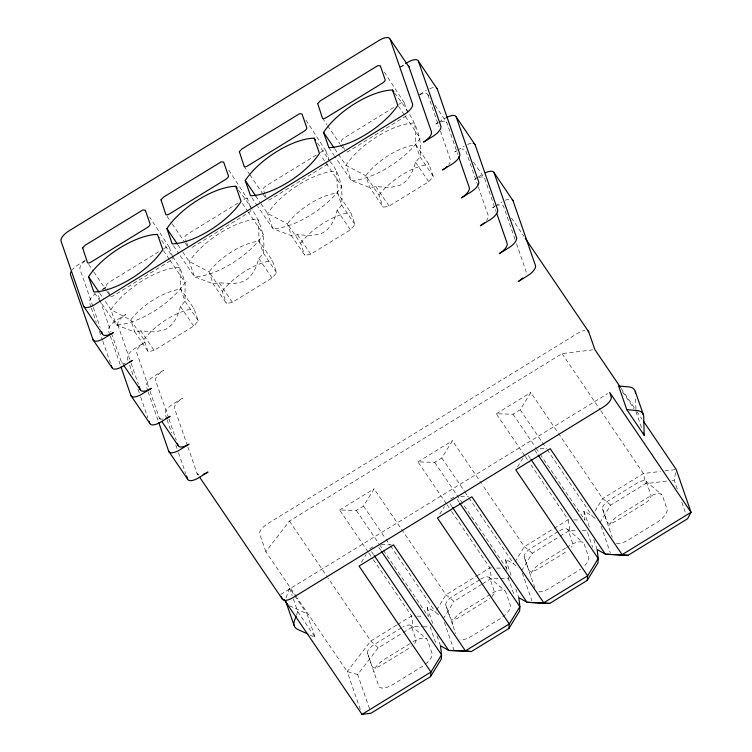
<?xml version="1.0" encoding="UTF-8"?>
<svg xmlns="http://www.w3.org/2000/svg" width="752" height="752" viewBox="0 0 752 752"><rect width="100%" height="100%" fill="white"/><g stroke="black" fill="none" stroke-linecap="round" stroke-linejoin="round"><path stroke-width="0.56" stroke-dasharray="3.76 2.82" d="M677.223 488.988L674.168 480.152L675.606 472.698M154.075 350.404A40.674 16.704 -34.2 0 1 148.078 351.494L134.834 331.97L116.175 324.892L110.892 309.655A51.747 21.244 -34.2 0 1 179.831 267.317L185.114 282.545L184.973 301.176A40.674 16.704 -34.2 0 1 180.461 306.543C178.346 314.298 175.254 322.514 168.561 327.458A19.383 17.569 -19.1 0 1 164.265 329.874L154.63 331.914L140.831 330.889L154.075 350.404L193.706 326.067A40.674 16.704 -34.2 0 0 198.218 320.7L194.082 308.743L180.837 289.219L179.831 267.317L159.471 237.303M238.469 190.153C252.907 208.765 266.96 228.693 263.313 253.057A40.646 16.694 -34.2 0 1 258.801 258.425C256.686 266.18 253.593 274.405 246.9 279.349A19.383 17.569 -19.1 0 1 242.605 281.756L232.97 283.795L219.17 282.771A40.646 16.694 -34.2 0 1 213.183 283.852L194.514 276.774L179.399 254.505M329.949 161.398C340.562 173.477 343.015 189.485 341.652 204.939A40.646 16.694 -34.2 0 1 337.15 210.306C335.035 218.061 331.933 226.286 325.24 231.231A19.383 17.569 -19.1 0 1 320.944 233.637L311.309 235.677L297.51 234.652A40.646 16.694 -34.2 0 1 291.522 235.733L272.854 228.655L257.739 206.386M394.49 92.947C409.022 111.916 423.733 132.023 419.992 156.82A40.655 16.694 -34.2 0 1 415.489 162.188C413.374 169.943 410.272 178.168 403.58 183.112A19.383 17.569 -19.1 0 1 399.284 185.528L389.649 187.558L375.85 186.534A40.655 16.694 -34.2 0 1 369.852 187.624L351.193 180.536L334.772 156.331M286.023 597.84L289.558 588.092L294.07 594.729M296.561 614.957L297.736 611.705L292.537 596.684M368.001 551.799L339.631 509.988L356.363 510.458L363.507 506.068L374.101 488.819L446.002 594.794L454.001 601.365L481.618 584.398M361.411 562.252L366.121 554.581M446.34 503.68L417.971 461.878L434.703 462.339L441.847 457.949L452.441 440.7L481.468 483.48M439.751 514.133L444.46 506.463M524.68 455.562L496.311 413.76L513.043 414.22L520.187 409.831L530.78 392.582L558.492 433.425M517.508 466.973L522.8 458.353M436.583 610.126L446.002 594.794L475.913 576.427M443.201 618.952L454.001 601.365M514.923 562.007L524.341 546.676L553.256 528.919M521.54 570.834L532.341 553.246L558.98 536.89M595.029 511.022L602.681 498.567L643.421 473.544L660.388 471.457M599.88 522.715L610.68 505.128L645.63 483.668L667.315 480.998M296.673 597.126L265.832 551.677L289.435 521.07L562.064 353.619L592.604 349.859M369.514 708.76L357.67 674.544L378.2 647.923L402.16 633.203M84.995 260.549L78.415 264.591A11.083 4.55 -34.2 0 0 72.22 269.968M399.923 67.116L404.632 64.23M158.663 251.845L109.181 282.235A3.694 1.513 -34.2 0 0 106.558 285.638L107.987 289.774M163.607 248.809L165.59 247.596A3.694 1.513 -34.2 0 1 169.228 247.145L172.81 257.475M237.989 203.125L187.521 234.126A3.694 1.513 -34.2 0 0 184.898 237.519L186.336 241.655M316.329 155.006L265.86 186.007A3.694 1.513 -34.2 0 0 263.238 189.401L264.676 193.537M320.286 152.571L322.27 151.359A3.694 1.513 -34.2 0 1 325.917 150.908L329.489 161.248M393.681 107.498L344.2 137.889A3.694 1.513 -34.2 0 0 341.577 141.291L343.015 145.418M398.626 104.462L400.609 103.24A3.694 1.513 -34.2 0 1 404.256 102.798L407.828 113.129M102.037 289.595L106.737 286.709A11.083 4.55 -34.2 0 0 102.911 289.567M419.785 94.432L426.365 90.39M437.767 122.896L435.887 124.052A11.092 4.55 -34.2 0 1 438.378 122.708M438.707 122.322L445.287 118.28M456.69 150.785L454.81 151.942A11.092 4.55 -34.2 0 1 456.464 151.002M457.63 150.212L464.21 146.17M182.67 251.864L189.231 261.546L209.037 271.895L213.173 283.852L226.418 303.376A40.646 16.694 -34.2 0 0 232.424 302.285L272.045 277.949A40.646 16.694 -34.2 0 0 276.557 272.581L272.421 260.624L259.177 241.101L258.171 219.199A51.747 21.244 -34.2 0 0 189.231 261.546L194.514 276.774A51.747 21.244 -34.2 0 0 263.454 234.436L248.339 212.167M261.01 203.745L267.58 213.427L287.377 223.776L291.513 235.733L304.757 255.257A40.646 16.694 -34.2 0 0 310.764 254.167L350.394 229.83A40.646 16.694 -34.2 0 0 354.897 224.463L350.761 212.506L337.516 192.982L336.52 171.08A51.747 21.244 -34.2 0 0 267.58 213.427L272.854 228.655A51.747 21.244 -34.2 0 0 341.793 186.317L320.775 155.335M334.753 148.849L345.92 165.308L365.716 175.667L369.852 187.615L383.097 207.138A40.655 16.694 -34.2 0 0 389.094 206.057L428.734 181.711A40.655 16.694 -34.2 0 0 433.237 176.344L429.101 164.387L415.856 144.873L414.86 122.961A51.747 21.244 -34.2 0 0 345.92 165.308L351.193 180.536A51.747 21.244 -34.2 0 0 420.133 138.199L405.027 115.93M477.492 177.519L473.732 179.831A11.092 4.55 -34.2 0 1 475.386 178.891M478.432 176.946L483.132 174.06M494.534 206.565L492.654 207.721A11.092 4.55 -34.2 0 1 494.308 206.781M495.474 205.982L502.054 201.94M339.631 509.988L374.101 488.819M417.971 461.878L452.441 440.7M496.311 413.76L530.78 392.582M280.656 594.475L607.682 393.616M369.655 548.838L373.227 546.638M450.674 499.074L454.246 496.875M396.633 625.119L370.792 640.986L347.198 671.592L360.499 710.01M397.62 624.508L411.532 615.973L415.997 616.095M476.909 575.816L489.872 567.854L492.109 567.91M554.252 528.308L568.211 519.735L529.953 463.345M401.295 627.929L374.064 644.661A9.24 3.798 -34.2 0 0 367.502 653.159L378.754 686.068A14.786 6.072 -34.2 0 0 393.334 684.273L421.543 666.949A14.786 6.072 -34.2 0 0 423.949 665.332M479.635 579.82L452.403 596.543A9.24 3.798 -34.2 0 0 445.842 605.04L455.562 633.522M557.975 531.702L530.743 548.424A9.24 3.798 -34.2 0 0 524.182 556.931L535.057 588.722M403.166 632.592L413.149 626.463L422.248 626.717M482.605 583.796L491.488 578.344L499.45 578.561M559.967 536.279L569.828 530.226L576.652 530.414M409.934 643.646L384.648 659.175A14.786 6.072 -34.2 0 0 374.158 672.777M565.645 548.011L541.327 562.947A14.786 6.072 -34.2 0 0 530.837 576.549M566.613 547.409L569.527 545.623A14.786 6.072 -34.2 0 1 584.107 543.828L588.713 557.11A14.786 6.072 -34.2 0 1 584.21 566.077M664.909 470.893L676.227 469.502M671.884 480.434L674.168 480.152M540.171 448.399L545.745 448.549M460.713 496.48L468.524 496.696M573.785 519.886L580.478 520.074M582.339 530.574L586.889 530.696L592.642 547.315M381.264 544.57L391.294 544.843M496.564 568.042L504.366 568.258M500.588 578.598L508.549 578.814L513.917 594.324M417.106 616.123L422.68 616.283M423.385 626.745L430.21 626.933L435.577 642.443M357.67 674.544L347.198 671.592L297.331 598.094M289.417 605.764L306.938 613.698L315.116 637.32L309.965 634.979M540.086 454.086L584.943 520.196L583.89 511.181L592.087 515.806L597.285 520.412M506.989 570.42L505.551 559.3L513.748 563.925L518.081 567.769M383.407 550.323L428.264 616.433L427.211 607.419L435.408 612.043L438.877 615.117M610.68 505.128L602.681 498.567L559.15 434.393M532.341 553.246L524.341 546.676L482.126 484.457M645.799 481.073L661.497 494.44M567.459 529.192L583.157 542.559M489.12 577.31L504.818 590.677M410.78 625.42L426.469 638.796M378.2 647.923L370.792 640.986L328.145 578.128M419.456 94.818A11.092 4.55 -34.2 0 1 427.907 94.818L429.862 97.704M435.079 105.393L446.82 122.708L457.874 154.63M473.572 162.131L484.664 178.487L496.104 211.509M511.445 217.958L523.89 236.297M621.105 388.267L636.201 410.507M636.859 411.476L642.105 419.212M622.449 391.689L634.03 408.759M404.256 102.798L383.435 70.688M398.457 106.248L404.369 114.962M562.064 353.619L600.115 409.708M600.773 410.677L643.421 473.544L645.63 483.668M433.237 176.344L419.992 156.82L415.856 144.873A40.655 16.694 -34.2 0 0 365.716 175.667L378.961 195.182L383.097 207.138M415.489 162.188L428.734 181.711M375.85 186.534L389.094 206.057M322.458 118.158L326.998 124.851M327.646 125.8L339.97 143.97M340.618 144.929L343.861 149.704M520.187 409.831L546.572 448.718M547.24 449.696L592.087 515.806M513.043 414.22L535.471 447.28M536.129 448.248L539.428 453.118M534.804 450.157L537.436 454.039M328.859 147.618L334.114 155.363M325.917 150.908L305.697 119.747M317.466 143.002L329.291 160.43M528.308 455.515L530.292 458.438M525.338 456.539L529.295 462.367M354.897 224.463L341.652 204.939L337.516 192.982A40.655 16.694 -34.2 0 0 287.377 223.776L300.621 243.3L304.757 255.257M337.15 210.306L350.394 229.83M297.51 234.652L310.755 254.176M244.118 166.267L249.307 173.919M249.955 174.878L262.279 193.048M262.927 193.997L266.17 198.782M441.847 457.949L464.275 491.009M464.933 491.977L468.233 496.837M468.891 497.815L513.748 563.925M255.755 195.999L260.352 202.777M434.703 462.339L506.604 568.315M457.122 499.243L459.096 502.157M251.835 197.673L257.09 205.418M250.435 207.298L247.577 199.026L227.348 167.856M449.969 503.633L451.952 506.547M446.998 504.658L450.956 510.486M451.614 511.463L489.872 567.854L491.488 578.344M242.426 203.454L247.69 211.199M276.557 272.581L263.313 253.057L259.177 241.101A40.655 16.694 -34.2 0 0 209.037 271.895L222.282 291.419L226.418 303.376M258.801 258.425L272.045 277.949M219.17 282.771L232.415 302.295M167.066 216.303L171.616 222.996M172.264 223.946L184.588 242.116M185.236 243.075L188.479 247.85M363.507 506.068L385.278 538.15M385.936 539.128L389.893 544.956M390.551 545.933L435.408 612.043M178.074 245.086L182.012 250.895M356.363 510.458L378.792 543.517M379.45 544.486L382.749 549.345M378.782 547.362L380.756 550.276M173.486 245.791L178.75 253.537M169.228 247.145L149.629 216.943M371.629 551.752L373.612 554.666M368.659 552.767L372.616 558.604M373.274 559.573L411.532 615.973L413.149 626.463M163.438 250.595L169.341 259.308M169.999 260.277L185.114 282.545A51.747 21.244 -34.2 0 1 116.175 324.892L101.059 302.624M198.218 320.7L184.973 301.176L180.837 289.219A40.655 16.694 -34.2 0 0 130.698 320.014L110.892 309.655L104.331 299.973M180.461 306.543L193.706 326.067M289.435 521.07L327.496 577.16M148.078 351.494L143.942 339.537L130.698 320.014L134.834 331.97M88.727 264.422L93.267 271.115M93.915 272.064L106.248 290.234M106.897 291.193L110.14 295.968L108.344 290.808M99.725 293.195L103.673 299.005M94.498 292.942L100.401 301.655M294.709 595.678L306.938 613.698M297.736 611.705L315.116 637.32M111.456 333.23L121.363 361.853L122.67 363.78M150.052 391.209L159.208 417.633L161.163 420.518M187.897 446.989L197.043 473.412L198.359 475.339M681.81 502.223L685.627 513.268M635.966 411.607L642.283 429.862M515.017 239.399L503.586 206.368A11.092 4.55 -34.2 0 0 497.561 205.428M516.549 243.798L526.071 271.322A11.092 4.55 -34.2 0 1 525.582 274.301M602.531 508.813L607.127 522.095A9.24 3.798 -34.2 0 0 616.236 520.976L644.445 503.652A9.24 3.798 -34.2 0 0 650.997 495.145L646.4 481.863A9.24 3.798 -34.2 0 0 637.282 482.981L609.082 500.306A9.24 3.798 -34.2 0 0 602.531 508.813L612.25 537.285M601.027 526.043L610.239 552.626M477.943 185.819L465.742 150.597A11.092 4.55 -34.2 0 0 461.907 149.159M478.319 186.919L488.236 215.542A11.092 4.55 -34.2 0 1 486.563 220.364M583.89 511.181L589.963 528.722M593.76 539.692L597.173 549.562M427.907 94.818L438.952 126.74M440.484 131.139L450.392 159.762A11.092 4.55 -34.2 0 1 448.718 164.585M524.191 556.922L528.788 570.213A9.24 3.798 -34.2 0 0 537.896 569.085L566.106 551.771A9.24 3.798 -34.2 0 0 567.44 550.878M522.311 573.052L531.899 600.745M505.551 559.3L511.623 576.84M515.797 588.901L518.833 597.68M343.373 146.452L344.444 149.554M445.842 605.04L450.448 618.332A9.24 3.798 -34.2 0 0 459.557 617.204L487.757 599.88A9.24 3.798 -34.2 0 0 489.749 598.517M444.347 622.28L453.935 649.963M427.211 607.419L432.898 623.859M437.081 635.929L440.493 645.789M265.033 194.571L266.105 197.673M367.502 653.159L372.108 666.441A9.24 3.798 -34.2 0 0 381.217 665.323L409.417 647.998A9.24 3.798 -34.2 0 0 411.4 646.626M186.693 242.689L187.765 245.791M289.558 588.092L292.161 595.603M265.832 551.677L259.703 533.958A11.083 4.55 -34.2 0 1 267.571 523.759L577.799 333.221A11.092 4.55 -34.2 0 1 584.896 330.429M187.521 445.889L174.558 408.468A11.083 4.55 -34.2 0 1 182.426 398.259L173.026 404.031A11.083 4.55 -34.2 0 0 165.158 414.239L166.681 418.638M168.598 417.999L155.636 380.578A11.083 4.55 -34.2 0 1 163.504 370.369L154.104 376.15A11.083 4.55 -34.2 0 0 146.236 386.349L147.759 390.749M168.974 419.099L176.222 440.014M167.066 419.738L171.635 432.955M175.827 445.062L178.111 451.661M178.497 452.76L185.744 473.675M148.529 386.81L136.714 352.688A11.083 4.55 -34.2 0 1 144.581 342.489L135.181 348.261A11.083 4.55 -34.2 0 0 127.314 358.46L128.075 360.659M148.144 391.848L158.437 421.571M117.791 324.798L130.754 362.22M131.139 363.329L138.377 384.234M129.598 365.068L133.79 377.175M137.983 389.282L140.276 395.89M140.652 396.99L147.9 417.905M99.64 299.108L98.869 296.908A11.083 4.55 -34.2 0 1 99.367 293.919M100.016 300.208L111.07 332.13M109.914 334.978L108.391 330.57A11.083 4.55 -34.2 0 1 116.259 320.371L125.659 314.599A11.083 4.55 -34.2 0 0 117.791 324.798M110.3 336.078L120.593 365.792M92.91 306.449L79.956 269.019A11.083 4.55 -34.2 0 1 85.437 260.465M93.295 307.549L100.157 327.364M91.001 307.089L89.469 302.68A11.083 4.55 -34.2 0 1 94.959 294.126M91.377 308.188L96.331 322.495M99.386 331.303L102.432 340.111M102.817 341.211L110.441 363.225M508.155 576.718L508.549 578.814M568.211 519.735L569.828 530.226M635.694 398.917L635.919 409.304M467.518 144.459A11.092 4.55 -34.2 0 1 471.307 143.378M440.794 121.758A11.092 4.55 -34.2 0 1 446.82 122.708M478.639 177.538A11.092 4.55 -34.2 0 1 484.664 178.487M400.534 66.928A11.092 4.55 -34.2 0 1 405.14 65.49M429.674 88.68A11.092 4.55 -34.2 0 1 435.276 87.599M378.961 195.182A40.655 16.694 -34.2 0 1 429.101 164.387M505.363 200.239A11.092 4.55 -34.2 0 1 509.151 199.158M346.86 152.017A3.694 1.513 -34.2 0 0 348.806 151.171L405.206 116.532A3.694 1.513 -34.2 0 0 407.274 114.736M616.48 543.63A14.786 6.072 -34.2 0 0 628.362 539.917L656.562 522.593A14.786 6.072 -34.2 0 0 667.052 508.991L662.446 495.709A14.786 6.072 -34.2 0 0 647.867 497.504L619.667 514.829A14.786 6.072 -34.2 0 0 609.176 528.43M268.52 200.135A3.694 1.513 -34.2 0 0 270.466 199.289L326.866 164.641A3.694 1.513 -34.2 0 0 328.37 163.485M538.874 591.824A14.786 6.072 -34.2 0 0 550.022 588.036L578.222 570.712A14.786 6.072 -34.2 0 0 580.629 569.095M559.629 530.696A9.24 3.798 -34.2 0 1 568.061 529.981L572.657 543.264A9.24 3.798 -34.2 0 1 571.266 547.287M300.621 243.3A40.655 16.694 -34.2 0 1 350.761 212.506M222.282 291.419A40.655 16.694 -34.2 0 1 272.421 260.624M250.989 210.353A3.694 1.513 -34.2 0 1 248.527 212.76L192.127 247.408A3.694 1.513 -34.2 0 1 190.886 248.028M243.93 199.477A3.694 1.513 -34.2 0 1 247.577 199.026M452.497 624.668A14.786 6.072 -34.2 0 1 462.988 611.056L491.188 593.742A14.786 6.072 -34.2 0 1 505.767 591.946L510.373 605.228A14.786 6.072 -34.2 0 1 499.883 618.83L471.673 636.154A14.786 6.072 -34.2 0 1 459.801 639.867M480.603 579.219A9.24 3.798 -34.2 0 1 489.721 578.1L494.318 591.382A9.24 3.798 -34.2 0 1 491.507 596.985M199.073 474.85A11.083 4.55 -34.2 0 1 197.043 473.412M163.043 419.071A11.083 4.55 -34.2 0 1 159.208 417.633M125.199 363.291A11.083 4.55 -34.2 0 1 121.363 361.853M140.812 330.899A40.674 16.704 -34.2 0 1 134.824 331.98M425.453 664.166A14.786 6.072 -34.2 0 0 432.033 653.347L427.427 640.065A14.786 6.072 -34.2 0 0 412.848 641.86M414.587 643.515A9.24 3.798 -34.2 0 0 415.978 639.501L411.372 626.219A9.24 3.798 -34.2 0 0 402.95 626.933M143.942 339.537A40.655 16.694 -34.2 0 1 194.082 308.743M110.713 296.429A3.694 1.513 -34.2 0 0 113.787 295.527L170.187 260.878A3.694 1.513 -34.2 0 0 171.682 259.722M172.65 258.472A3.694 1.513 -34.2 0 1 172.255 259.083"/><path stroke-width="1.13" d="M283.936 599.316L362.013 714.4L371.046 713.178L430.52 676.64L430.952 672.053L441.546 654.813L440.493 645.789L448.7 650.424L471.382 651.552L508.869 628.531L519.67 610.934L519.886 606.695L518.833 597.68L527.039 602.305L549.721 603.433L587.209 580.412L598.009 562.825L598.235 558.576L597.173 549.562L605.379 554.186L628.061 555.314L687.544 518.786L691.05 512.309L676.227 469.502L643.421 421.148M508.869 628.531L509.292 623.944L519.886 606.695L452.61 507.525M587.209 580.412L587.641 575.825L598.235 558.576L530.95 459.406M296.166 616.038L294.201 621.453A7.388 6.702 -19.1 0 0 297.595 629.377L307.897 634.049M430.52 676.64L441.33 659.053L441.546 654.813L374.27 555.643M405.572 63.657L407.452 62.501A11.092 4.55 -34.2 0 1 418.385 61.156L437.307 89.046L459.792 153.991A11.092 4.55 -34.2 0 1 451.924 164.19L442.524 169.961A11.092 4.55 -34.2 0 0 444.902 168.316M151.218 388.399L141.818 394.17A11.083 4.55 -34.2 0 1 130.886 395.514L120.969 366.901M362.013 714.4L430.952 672.053L359.061 566.077L393.531 544.909L465.422 650.884L471.382 651.552M626.773 409.614L637.555 410.564A7.388 6.702 -19.1 0 1 643.75 416.768L644.144 435.229L626.773 409.614L618.595 386.002L629.377 386.951A7.388 6.702 -19.1 0 1 635.572 393.155M628.061 555.314L605.379 554.186L538.094 455.016M549.721 603.433L527.039 602.305L459.754 503.135M446.115 117.791A11.092 4.55 -34.2 0 1 456.22 116.936L475.142 144.816L497.636 209.77A11.092 4.55 -34.2 0 1 489.768 219.969L480.368 225.741A11.092 4.55 -34.2 0 0 484.194 222.883M485.613 172.716A11.092 4.55 -34.2 0 1 494.064 172.706L512.986 200.596L535.48 265.541A11.092 4.55 -34.2 0 1 527.613 275.749L518.203 281.521A11.092 4.55 -34.2 0 0 522.706 278.043M71.045 271.81A11.083 4.55 -34.2 0 0 70.547 274.8L93.041 339.744A11.083 4.55 -34.2 0 0 103.973 338.391L113.373 332.619A11.083 4.55 -34.2 0 1 102.441 333.963L83.519 306.073L61.034 241.129A11.083 4.55 -34.2 0 1 68.902 230.93L379.13 40.382A11.092 4.55 -34.2 0 1 390.062 39.038L408.985 66.928L431.469 131.873A11.092 4.55 -34.2 0 1 423.602 142.081L433.002 136.3A11.092 4.55 -34.2 0 0 440.869 126.101L418.385 61.156M525.197 238.234L588.731 331.867L594.86 349.586L620.456 387.299M392.525 90.043L397.799 105.28A51.747 21.244 -34.2 0 1 328.859 147.618L323.586 132.39A51.747 21.244 -34.2 0 1 392.525 90.043L393.832 91.979M323.586 132.39L334.095 147.881M314.186 138.161L319.459 153.399A51.747 21.244 -34.2 0 1 250.519 195.736L245.246 180.508A51.747 21.244 -34.2 0 1 314.186 138.161L315.492 140.098M245.246 180.508L255.755 195.999M235.846 186.28L241.119 201.517A51.747 21.244 -34.2 0 1 172.18 243.855L166.906 228.627A51.747 21.244 -34.2 0 1 235.846 186.28L237.153 188.216M166.906 228.627L177.416 244.118M381.414 551.244L448.7 650.424L465.422 650.884L509.292 623.944L437.401 517.959L471.871 496.79L543.762 602.766L587.641 575.825L515.74 469.85L550.21 448.671L622.111 554.647L691.05 512.309L609.684 392.384L611.216 396.812A11.092 4.55 -34.2 0 1 603.348 407.02L293.12 597.558A11.083 4.55 -34.2 0 1 282.188 598.912L199.665 477.266M88.557 276.736L93.84 291.973A51.747 21.244 -34.2 0 0 162.78 249.626L157.497 234.398A51.747 21.244 -34.2 0 0 88.557 276.736L99.076 292.227M123.319 364.739L140.286 389.743A11.083 4.55 -34.2 0 0 151.218 388.399M161.812 421.477L178.121 445.522A11.083 4.55 -34.2 0 0 189.062 444.169L179.662 449.95A11.083 4.55 -34.2 0 1 168.721 451.294L158.813 422.671M93.041 339.744L111.963 367.625A11.083 4.55 -34.2 0 0 122.896 366.28L132.296 360.509A11.083 4.55 -34.2 0 1 129.814 361.853M130.886 395.514L149.808 423.404A11.083 4.55 -34.2 0 0 160.74 422.06L170.14 416.288A11.083 4.55 -34.2 0 1 166.023 418.309M168.721 451.294L187.643 479.184A11.083 4.55 -34.2 0 0 198.575 477.84L207.984 472.059A11.083 4.55 -34.2 0 1 203.078 474.352M635.252 391.313L643.43 414.925M643.402 433.077L644.144 435.229M494.064 172.706L516.558 237.651A11.092 4.55 -34.2 0 1 508.69 247.859L499.29 253.631A11.092 4.55 -34.2 0 0 507.158 243.432L496.865 213.709M456.22 116.936L478.714 181.881A11.092 4.55 -34.2 0 1 470.846 192.08L461.446 197.851A11.092 4.55 -34.2 0 0 469.314 187.652L458.635 156.83M390.062 39.038L412.547 103.983A11.092 4.55 -34.2 0 1 404.679 114.191L94.451 304.729A11.083 4.55 -34.2 0 1 83.519 306.073M294.004 625.194L285.826 601.572A7.388 6.702 -19.1 0 0 287.79 604.721M281.427 596.693L282.188 598.912M177.359 443.323L178.121 445.522M186.505 475.884L187.643 479.184M139.139 386.443L140.286 389.743M149.037 421.205L149.808 423.404M101.68 331.764L102.441 333.963M111.202 365.425L111.963 367.625M473.121 143.378A11.092 4.55 -34.2 0 1 475.142 144.816M408.261 65.979A11.092 4.55 -34.2 0 1 408.985 66.928M436.583 88.097A11.092 4.55 -34.2 0 1 437.307 89.046M447.017 166.483A11.092 4.55 -34.2 0 1 445.645 167.724M588.017 330.918A11.092 4.55 -34.2 0 1 588.731 331.867M512.272 199.647A11.092 4.55 -34.2 0 1 512.986 200.596M82.673 247.934L87.429 262.504A3.694 1.513 -34.2 0 0 91.077 262.053L147.486 227.414A3.694 1.513 -34.2 0 0 150.109 224.011L145.315 210.175L142.889 209.949L85.249 245.208L82.673 247.934M161.013 199.816L165.769 214.386A3.694 1.513 -34.2 0 0 169.416 213.944L225.826 179.296A3.694 1.513 -34.2 0 0 228.448 175.893L223.654 162.056L221.229 161.83L163.588 197.099L161.013 199.816M239.362 151.697L244.118 166.267A3.694 1.513 -34.2 0 0 247.756 165.825L304.165 131.177A3.694 1.513 -34.2 0 0 306.788 127.774L301.994 113.937L299.569 113.712L241.928 148.981L239.362 151.697M317.701 103.579L322.458 118.158A3.694 1.513 -34.2 0 0 326.095 117.707L382.505 83.058A3.694 1.513 -34.2 0 0 385.127 79.665L380.333 65.819L377.908 65.593L320.267 100.862L317.701 103.579"/></g></svg>
